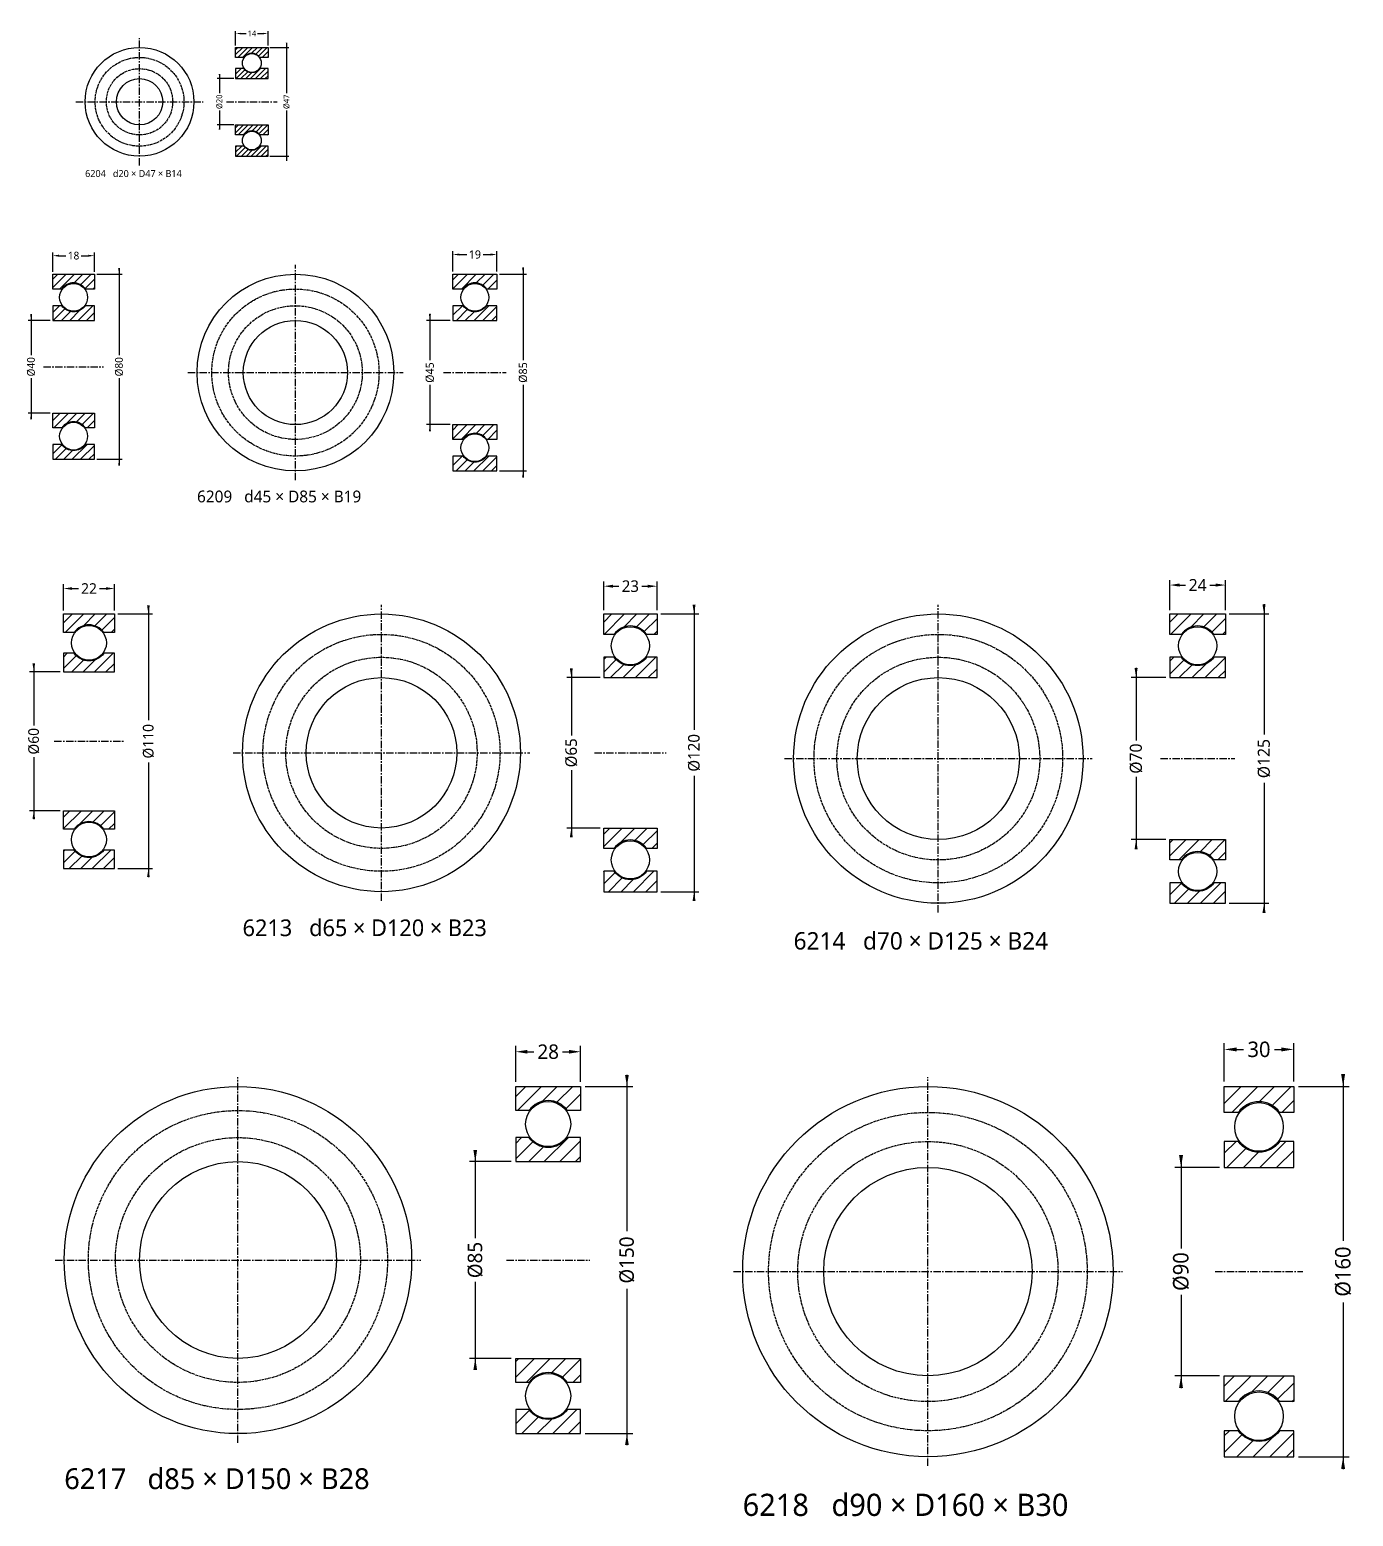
# Model space of a CAD drawing. Header units: millimetres. Extents: x -4 to 1088, y -943 to 2.
# Drawn here: x 516 to 1088, y -641 to 2 of the extents above; entities that cross this region are included whole.
import ezdxf

# ---------------------------------------------------------------- set-up
doc = ezdxf.new("R2010")
doc.units = ezdxf.units.MM
doc.linetypes.add('CENTER', pattern=[5.08, 3.175, -0.635, 0.635, -0.635])
doc.linetypes.add('DASHED', pattern=[1.524, 1.27, -0.254])
for name, color, linetype in [('문자', 7, 'CONTINUOUS'), ('숨은선', 3, 'DASHED'), ('외형선', 7, 'CONTINUOUS'), ('중심선', 1, 'CENTER'), ('치수', 4, 'CONTINUOUS'), ('해칭', 8, 'CONTINUOUS')]:
    doc.layers.add(name, color=color, linetype=linetype)
doc.styles.add('CH_KOR', font='malgun.ttf')
doc.dimstyles.new('CH_DIM', dxfattribs={"dimtxt": 2.5, "dimasz": 2, "dimexe": 1, "dimexo": 0.8, "dimgap": 0.8, "dimtad": 1, "dimdec": 0, "dimtxsty": 'CH_KOR', "dimcen": 2.5, "dimclrd": 4, "dimclre": 4, "dimclrt": 4, "dimazin": 3, "dimtfac": 1, "dimtmove": 0, "dimatfit": 3})

# ---------------------------------------------------------------- blocks, each defined once
blk = doc.blocks.new('_CLOSEDFILLED')
at = {"color": 0, "linetype": 'BYBLOCK'}
blk.add_solid([(-1, 0.16), (0, 0), (-1, -0.16)], dxfattribs=at)
blk = doc.blocks.new('*D13')
at = {"color": 4}
for p, q in [((56.3, 23.5), (64.5, 23.5)), ((63.5, 25.5), (63.5, 3.75)), ((63.5, -3.75), (63.5, -25.5)), ((56.3, -23.5), (64.5, -23.5))]:
    blk.add_line(p, q, dxfattribs=at)
at = {"layer": 'Defpoints'}
for p in [(55.5, 23.5), (63.5, 23.5), (55.5, -23.5)]:
    blk.add_point(p, dxfattribs=at)
at = {"layer": '치수', "color": 4, "xscale": 2, "yscale": 2}
for p, rotation in [((63.5, 23.5), 270), ((63.5, -23.5), 90)]:
    blk.add_blockref('_CLOSEDFILLED', p, dxfattribs=dict(at, rotation=rotation))
at = {"layer": '치수', "color": 4, "insert": (63.5, 0), "char_height": 2.5, "attachment_point": 5, "rotation": 90, "style": 'CH_KOR'}
blk.add_mtext('Ø47', dxfattribs=at)
blk = doc.blocks.new('*D14')
at = {"color": 4}
for p, q in [((40.7, 10), (33.5, 10)), ((34.5, 12), (34.5, 3.75)), ((34.5, -3.75), (34.5, -12)), ((40.7, -10), (33.5, -10))]:
    blk.add_line(p, q, dxfattribs=at)
at = {"layer": 'Defpoints'}
for p in [(34.5, 10), (41.5, 10), (41.5, -10)]:
    blk.add_point(p, dxfattribs=at)
at = {"layer": '치수', "color": 4, "xscale": 2, "yscale": 2}
for p, rotation in [((34.5, 10), 270), ((34.5, -10), 90)]:
    blk.add_blockref('_CLOSEDFILLED', p, dxfattribs=dict(at, rotation=rotation))
at = {"layer": '치수', "color": 4, "insert": (34.5, 0), "char_height": 2.5, "attachment_point": 5, "rotation": 90, "style": 'CH_KOR'}
blk.add_mtext('Ø20', dxfattribs=at)
blk = doc.blocks.new('*D15')
at = {"color": 4}
for p, q in [((41.5, 24.3), (41.5, 30.5)), ((43.5, 29.5), (46, 29.5)), ((51, 29.5), (53.5, 29.5)), ((55.5, 24.3), (55.5, 30.5))]:
    blk.add_line(p, q, dxfattribs=at)
at = {"layer": 'Defpoints'}
for p in [(41.5, 29.5), (41.5, 23.5), (55.5, 23.5)]:
    blk.add_point(p, dxfattribs=at)
at = {"layer": '치수', "color": 4, "xscale": 2, "yscale": 2, "rotation": 180}
blk.add_blockref('_CLOSEDFILLED', (41.5, 29.5), dxfattribs=at)
at = {"layer": '치수', "color": 4, "xscale": 2, "yscale": 2}
blk.add_blockref('_CLOSEDFILLED', (55.5, 29.5), dxfattribs=at)
at = {"layer": '치수', "color": 4, "insert": (48.5, 29.5), "char_height": 2.5, "attachment_point": 5, "style": 'CH_KOR'}
blk.add_mtext('14', dxfattribs=at)
blk = doc.blocks.new('*D25')
at = {"color": 4}
for p, q in [((83.07, 40), (94, 40)), ((92.67, 42.67), (92.67, 5)), ((92.67, -5), (92.67, -42.67)), ((83.07, -40), (94, -40))]:
    blk.add_line(p, q, dxfattribs=at)
at = {"layer": 'Defpoints'}
for p in [(82, 40), (92.67, 40), (82, -40)]:
    blk.add_point(p, dxfattribs=at)
at = {"layer": '치수', "color": 4, "xscale": 2.6666666666666665, "yscale": 2.6666666666666665}
for p, rotation in [((92.67, 40), 270), ((92.67, -40), 90)]:
    blk.add_blockref('_CLOSEDFILLED', p, dxfattribs=dict(at, rotation=rotation))
at = {"layer": '치수', "color": 4, "insert": (92.67, 0), "char_height": 3.333, "attachment_point": 5, "rotation": 90, "style": 'CH_KOR'}
blk.add_mtext('Ø80', dxfattribs=at)
blk = doc.blocks.new('*D26')
at = {"color": 4}
for p, q in [((62.93, 20), (53.33, 20)), ((54.67, 22.67), (54.67, 5)), ((54.67, -5), (54.67, -22.67)), ((62.93, -20), (53.33, -20))]:
    blk.add_line(p, q, dxfattribs=at)
at = {"layer": 'Defpoints'}
for p in [(54.67, 20), (64, 20), (64, -20)]:
    blk.add_point(p, dxfattribs=at)
at = {"layer": '치수', "color": 4, "xscale": 2.6666666666666665, "yscale": 2.6666666666666665}
for p, rotation in [((54.67, 20), 270), ((54.67, -20), 90)]:
    blk.add_blockref('_CLOSEDFILLED', p, dxfattribs=dict(at, rotation=rotation))
at = {"layer": '치수', "color": 4, "insert": (54.67, 0), "char_height": 3.333, "attachment_point": 5, "rotation": 90, "style": 'CH_KOR'}
blk.add_mtext('Ø40', dxfattribs=at)
blk = doc.blocks.new('*D27')
at = {"color": 4}
for p, q in [((64, 41.07), (64, 49.33)), ((66.67, 48), (69.67, 48)), ((76.33, 48), (79.33, 48)), ((82, 41.07), (82, 49.33))]:
    blk.add_line(p, q, dxfattribs=at)
at = {"layer": 'Defpoints'}
for p in [(64, 48), (64, 40), (82, 40)]:
    blk.add_point(p, dxfattribs=at)
at = {"layer": '치수', "color": 4, "xscale": 2.6666666666666665, "yscale": 2.6666666666666665, "rotation": 180}
blk.add_blockref('_CLOSEDFILLED', (64, 48), dxfattribs=at)
at = {"layer": '치수', "color": 4, "xscale": 2.6666666666666665, "yscale": 2.6666666666666665}
blk.add_blockref('_CLOSEDFILLED', (82, 48), dxfattribs=at)
at = {"layer": '치수', "color": 4, "insert": (73, 48), "char_height": 3.333, "attachment_point": 5, "style": 'CH_KOR'}
blk.add_mtext('18', dxfattribs=at)
blk = doc.blocks.new('*D28')
at = {"color": 4}
for p, q in [((98.33, 45.33), (98.33, 5.31)), ((88.13, 42.5), (99.75, 42.5)), ((98.33, -5.31), (98.33, -45.33)), ((88.13, -42.5), (99.75, -42.5))]:
    blk.add_line(p, q, dxfattribs=at)
at = {"layer": 'Defpoints'}
for p in [(87, 42.5), (98.33, 42.5), (87, -42.5)]:
    blk.add_point(p, dxfattribs=at)
at = {"layer": '치수', "color": 4, "xscale": 2.8333333333333335, "yscale": 2.8333333333333335}
for p, rotation in [((98.33, 42.5), 270), ((98.33, -42.5), 90)]:
    blk.add_blockref('_CLOSEDFILLED', p, dxfattribs=dict(at, rotation=rotation))
at = {"layer": '치수', "color": 4, "insert": (98.33, 0), "char_height": 3.542, "attachment_point": 5, "rotation": 90, "style": 'CH_KOR'}
blk.add_mtext('Ø85', dxfattribs=at)
blk = doc.blocks.new('*D29')
at = {"color": 4}
for p, q in [((66.87, 22.5), (56.67, 22.5)), ((58.08, 25.33), (58.08, 5.31)), ((58.08, -5.31), (58.08, -25.33)), ((66.87, -22.5), (56.67, -22.5))]:
    blk.add_line(p, q, dxfattribs=at)
at = {"layer": 'Defpoints'}
for p in [(58.08, 22.5), (68, 22.5), (68, -22.5)]:
    blk.add_point(p, dxfattribs=at)
at = {"layer": '치수', "color": 4, "xscale": 2.8333333333333335, "yscale": 2.8333333333333335}
for p, rotation in [((58.08, 22.5), 270), ((58.08, -22.5), 90)]:
    blk.add_blockref('_CLOSEDFILLED', p, dxfattribs=dict(at, rotation=rotation))
at = {"layer": '치수', "color": 4, "insert": (58.08, 0), "char_height": 3.542, "attachment_point": 5, "rotation": 90, "style": 'CH_KOR'}
blk.add_mtext('Ø45', dxfattribs=at)
blk = doc.blocks.new('*D30')
at = {"color": 4}
for p, q in [((68, 43.63), (68, 52.42)), ((87, 43.63), (87, 52.42)), ((70.83, 51), (73.96, 51)), ((81.04, 51), (84.17, 51))]:
    blk.add_line(p, q, dxfattribs=at)
at = {"layer": 'Defpoints'}
for p in [(68, 51), (68, 42.5), (87, 42.5)]:
    blk.add_point(p, dxfattribs=at)
at = {"layer": '치수', "color": 4, "xscale": 2.8333333333333335, "yscale": 2.8333333333333335, "rotation": 180}
blk.add_blockref('_CLOSEDFILLED', (68, 51), dxfattribs=at)
at = {"layer": '치수', "color": 4, "xscale": 2.8333333333333335, "yscale": 2.8333333333333335}
blk.add_blockref('_CLOSEDFILLED', (87, 51), dxfattribs=at)
at = {"layer": '치수', "color": 4, "insert": (77.5, 51), "char_height": 3.542, "attachment_point": 5, "style": 'CH_KOR'}
blk.add_mtext('19', dxfattribs=at)
blk = doc.blocks.new('*D37')
at = {"color": 4}
for p, q in [((124.67, 58.67), (124.67, 9.17)), ((111.47, 55), (126.5, 55)), ((124.67, -9.17), (124.67, -58.67)), ((111.47, -55), (126.5, -55))]:
    blk.add_line(p, q, dxfattribs=at)
at = {"layer": 'Defpoints'}
for p in [(110, 55), (124.67, 55), (110, -55)]:
    blk.add_point(p, dxfattribs=at)
at = {"layer": '치수', "color": 4, "xscale": 3.6666666666666665, "yscale": 3.6666666666666665}
for p, rotation in [((124.67, 55), 270), ((124.67, -55), 90)]:
    blk.add_blockref('_CLOSEDFILLED', p, dxfattribs=dict(at, rotation=rotation))
at = {"layer": '치수', "color": 4, "insert": (124.67, 0), "char_height": 4.583, "attachment_point": 5, "rotation": 90, "style": 'CH_KOR'}
blk.add_mtext('Ø110', dxfattribs=at)
blk = doc.blocks.new('*D38')
at = {"color": 4}
for p, q in [((75.17, 33.67), (75.17, 6.88)), ((86.53, 30), (73.33, 30)), ((75.17, -6.87), (75.17, -33.67)), ((86.53, -30), (73.33, -30))]:
    blk.add_line(p, q, dxfattribs=at)
at = {"layer": 'Defpoints'}
for p in [(75.17, 30), (88, 30), (88, -30)]:
    blk.add_point(p, dxfattribs=at)
at = {"layer": '치수', "color": 4, "xscale": 3.6666666666666665, "yscale": 3.6666666666666665}
for p, rotation in [((75.17, 30), 270), ((75.17, -30), 90)]:
    blk.add_blockref('_CLOSEDFILLED', p, dxfattribs=dict(at, rotation=rotation))
at = {"layer": '치수', "color": 4, "insert": (75.17, 0), "char_height": 4.583, "attachment_point": 5, "rotation": 90, "style": 'CH_KOR'}
blk.add_mtext('Ø60', dxfattribs=at)
blk = doc.blocks.new('*D39')
at = {"color": 4}
for p, q in [((88, 56.47), (88, 67.83)), ((91.67, 66), (94.42, 66)), ((103.58, 66), (106.33, 66)), ((110, 56.47), (110, 67.83))]:
    blk.add_line(p, q, dxfattribs=at)
at = {"layer": 'Defpoints'}
for p in [(88, 66), (88, 55), (110, 55)]:
    blk.add_point(p, dxfattribs=at)
at = {"layer": '치수', "color": 4, "xscale": 3.6666666666666665, "yscale": 3.6666666666666665, "rotation": 180}
blk.add_blockref('_CLOSEDFILLED', (88, 66), dxfattribs=at)
at = {"layer": '치수', "color": 4, "xscale": 3.6666666666666665, "yscale": 3.6666666666666665}
blk.add_blockref('_CLOSEDFILLED', (110, 66), dxfattribs=at)
at = {"layer": '치수', "color": 4, "insert": (99, 66), "char_height": 4.583, "attachment_point": 5, "style": 'CH_KOR'}
blk.add_mtext('22', dxfattribs=at)
blk = doc.blocks.new('*D40')
at = {"color": 4}
for p, q in [((120.6, 60), (137, 60)), ((135, 64), (135, 10)), ((135, -10), (135, -64)), ((120.6, -60), (137, -60))]:
    blk.add_line(p, q, dxfattribs=at)
at = {"layer": 'Defpoints'}
for p in [(119, 60), (135, 60), (119, -60)]:
    blk.add_point(p, dxfattribs=at)
at = {"layer": '치수', "color": 4, "xscale": 4, "yscale": 4}
for p, rotation in [((135, 60), 270), ((135, -60), 90)]:
    blk.add_blockref('_CLOSEDFILLED', p, dxfattribs=dict(at, rotation=rotation))
at = {"layer": '치수', "color": 4, "insert": (135, 0), "char_height": 5, "attachment_point": 5, "rotation": 90, "style": 'CH_KOR'}
blk.add_mtext('Ø120', dxfattribs=at)
blk = doc.blocks.new('*D41')
at = {"color": 4}
for p, q in [((94.4, 32.5), (80, 32.5)), ((82, 36.5), (82, 7.5)), ((82, -7.5), (82, -36.5)), ((94.4, -32.5), (80, -32.5))]:
    blk.add_line(p, q, dxfattribs=at)
at = {"layer": 'Defpoints'}
for p in [(82, 32.5), (96, 32.5), (96, -32.5)]:
    blk.add_point(p, dxfattribs=at)
at = {"layer": '치수', "color": 4, "xscale": 4, "yscale": 4}
for p, rotation in [((82, 32.5), 270), ((82, -32.5), 90)]:
    blk.add_blockref('_CLOSEDFILLED', p, dxfattribs=dict(at, rotation=rotation))
at = {"layer": '치수', "color": 4, "insert": (82, 0), "char_height": 5, "attachment_point": 5, "rotation": 90, "style": 'CH_KOR'}
blk.add_mtext('Ø65', dxfattribs=at)
blk = doc.blocks.new('*D42')
at = {"color": 4}
for p, q in [((96, 61.6), (96, 74)), ((100, 72), (102.5, 72)), ((112.5, 72), (115, 72)), ((119, 61.6), (119, 74))]:
    blk.add_line(p, q, dxfattribs=at)
at = {"layer": 'Defpoints'}
for p in [(96, 72), (96, 60), (119, 60)]:
    blk.add_point(p, dxfattribs=at)
at = {"layer": '치수', "color": 4, "xscale": 4, "yscale": 4, "rotation": 180}
blk.add_blockref('_CLOSEDFILLED', (96, 72), dxfattribs=at)
at = {"layer": '치수', "color": 4, "xscale": 4, "yscale": 4}
blk.add_blockref('_CLOSEDFILLED', (119, 72), dxfattribs=at)
at = {"layer": '치수', "color": 4, "insert": (107.5, 72), "char_height": 5, "attachment_point": 5, "style": 'CH_KOR'}
blk.add_mtext('23', dxfattribs=at)
blk = doc.blocks.new('*D43')
at = {"color": 4}
for p, q in [((140.67, 66.67), (140.67, 10.42)), ((125.67, 62.5), (142.75, 62.5)), ((140.67, -10.42), (140.67, -66.67)), ((125.67, -62.5), (142.75, -62.5))]:
    blk.add_line(p, q, dxfattribs=at)
at = {"layer": 'Defpoints'}
for p in [(124, 62.5), (140.67, 62.5), (124, -62.5)]:
    blk.add_point(p, dxfattribs=at)
at = {"layer": '치수', "color": 4, "xscale": 4.166666666666667, "yscale": 4.166666666666667}
for p, rotation in [((140.67, 62.5), 270), ((140.67, -62.5), 90)]:
    blk.add_blockref('_CLOSEDFILLED', p, dxfattribs=dict(at, rotation=rotation))
at = {"layer": '치수', "color": 4, "insert": (140.67, 0), "char_height": 5.208, "attachment_point": 5, "rotation": 90, "style": 'CH_KOR'}
blk.add_mtext('Ø125', dxfattribs=at)
blk = doc.blocks.new('*D44')
at = {"color": 4}
for p, q in [((85.42, 39.17), (85.42, 7.81)), ((98.33, 35), (83.33, 35)), ((85.42, -7.81), (85.42, -39.17)), ((98.33, -35), (83.33, -35))]:
    blk.add_line(p, q, dxfattribs=at)
at = {"layer": 'Defpoints'}
for p in [(85.42, 35), (100, 35), (100, -35)]:
    blk.add_point(p, dxfattribs=at)
at = {"layer": '치수', "color": 4, "xscale": 4.166666666666667, "yscale": 4.166666666666667}
for p, rotation in [((85.42, 35), 270), ((85.42, -35), 90)]:
    blk.add_blockref('_CLOSEDFILLED', p, dxfattribs=dict(at, rotation=rotation))
at = {"layer": '치수', "color": 4, "insert": (85.42, 0), "char_height": 5.208, "attachment_point": 5, "rotation": 90, "style": 'CH_KOR'}
blk.add_mtext('Ø70', dxfattribs=at)
blk = doc.blocks.new('*D45')
at = {"color": 4}
for p, q in [((100, 64.17), (100, 77.08)), ((104.17, 75), (106.79, 75)), ((117.21, 75), (119.83, 75)), ((124, 64.17), (124, 77.08))]:
    blk.add_line(p, q, dxfattribs=at)
at = {"layer": 'Defpoints'}
for p in [(100, 75), (100, 62.5), (124, 62.5)]:
    blk.add_point(p, dxfattribs=at)
at = {"layer": '치수', "color": 4, "xscale": 4.166666666666667, "yscale": 4.166666666666667, "rotation": 180}
blk.add_blockref('_CLOSEDFILLED', (100, 75), dxfattribs=at)
at = {"layer": '치수', "color": 4, "xscale": 4.166666666666667, "yscale": 4.166666666666667}
blk.add_blockref('_CLOSEDFILLED', (124, 75), dxfattribs=at)
at = {"layer": '치수', "color": 4, "insert": (112, 75), "char_height": 5.208, "attachment_point": 5, "style": 'CH_KOR'}
blk.add_mtext('24', dxfattribs=at)
blk = doc.blocks.new('*D52')
at = {"color": 4}
for p, q in [((168, 80), (168, 12.5)), ((150, 75), (170.5, 75)), ((168, -12.5), (168, -80)), ((150, -75), (170.5, -75))]:
    blk.add_line(p, q, dxfattribs=at)
at = {"layer": 'Defpoints'}
for p in [(148, 75), (168, 75), (148, -75)]:
    blk.add_point(p, dxfattribs=at)
at = {"layer": '치수', "color": 4, "xscale": 5, "yscale": 5}
for p, rotation in [((168, 75), 270), ((168, -75), 90)]:
    blk.add_blockref('_CLOSEDFILLED', p, dxfattribs=dict(at, rotation=rotation))
at = {"layer": '치수', "color": 4, "insert": (168, 0), "char_height": 6.25, "attachment_point": 5, "rotation": 90, "style": 'CH_KOR'}
blk.add_mtext('Ø150', dxfattribs=at)
blk = doc.blocks.new('*D53')
at = {"color": 4}
for p, q in [((102.5, 47.5), (102.5, 9.375)), ((118, 42.5), (100, 42.5)), ((102.5, -9.375), (102.5, -47.5)), ((118, -42.5), (100, -42.5))]:
    blk.add_line(p, q, dxfattribs=at)
at = {"layer": 'Defpoints'}
for p in [(102.5, 42.5), (120, 42.5), (120, -42.5)]:
    blk.add_point(p, dxfattribs=at)
at = {"layer": '치수', "color": 4, "xscale": 5, "yscale": 5}
for p, rotation in [((102.5, 42.5), 270), ((102.5, -42.5), 90)]:
    blk.add_blockref('_CLOSEDFILLED', p, dxfattribs=dict(at, rotation=rotation))
at = {"layer": '치수', "color": 4, "insert": (102.5, 0), "char_height": 6.25, "attachment_point": 5, "rotation": 90, "style": 'CH_KOR'}
blk.add_mtext('Ø85', dxfattribs=at)
blk = doc.blocks.new('*D54')
at = {"color": 4}
for p, q in [((120, 77), (120, 92.5)), ((125, 90), (127.75, 90)), ((140.25, 90), (143, 90)), ((148, 77), (148, 92.5))]:
    blk.add_line(p, q, dxfattribs=at)
at = {"layer": 'Defpoints'}
for p in [(120, 90), (120, 75), (148, 75)]:
    blk.add_point(p, dxfattribs=at)
at = {"layer": '치수', "color": 4, "xscale": 5, "yscale": 5, "rotation": 180}
blk.add_blockref('_CLOSEDFILLED', (120, 90), dxfattribs=at)
at = {"layer": '치수', "color": 4, "xscale": 5, "yscale": 5}
blk.add_blockref('_CLOSEDFILLED', (148, 90), dxfattribs=at)
at = {"layer": '치수', "color": 4, "insert": (134, 90), "char_height": 6.25, "attachment_point": 5, "style": 'CH_KOR'}
blk.add_mtext('28', dxfattribs=at)
blk = doc.blocks.new('*D55')
at = {"color": 4}
for p, q in [((179.33, 85.33), (179.33, 13.33)), ((160.13, 80), (182, 80)), ((179.33, -13.33), (179.33, -85.33)), ((160.13, -80), (182, -80))]:
    blk.add_line(p, q, dxfattribs=at)
at = {"layer": 'Defpoints'}
for p in [(158, 80), (179.33, 80), (158, -80)]:
    blk.add_point(p, dxfattribs=at)
at = {"layer": '치수', "color": 4, "xscale": 5.333333333333333, "yscale": 5.333333333333333}
for p, rotation in [((179.33, 80), 270), ((179.33, -80), 90)]:
    blk.add_blockref('_CLOSEDFILLED', p, dxfattribs=dict(at, rotation=rotation))
at = {"layer": '치수', "color": 4, "insert": (179.33, 0), "char_height": 6.667, "attachment_point": 5, "rotation": 90, "style": 'CH_KOR'}
blk.add_mtext('Ø160', dxfattribs=at)
blk = doc.blocks.new('*D56')
at = {"color": 4}
for p, q in [((125.87, 45), (106.67, 45)), ((109.33, 50.33), (109.33, 10)), ((109.33, -10), (109.33, -50.33)), ((125.87, -45), (106.67, -45))]:
    blk.add_line(p, q, dxfattribs=at)
at = {"layer": 'Defpoints'}
for p in [(109.33, 45), (128, 45), (128, -45)]:
    blk.add_point(p, dxfattribs=at)
at = {"layer": '치수', "color": 4, "xscale": 5.333333333333333, "yscale": 5.333333333333333}
for p, rotation in [((109.33, 45), 270), ((109.33, -45), 90)]:
    blk.add_blockref('_CLOSEDFILLED', p, dxfattribs=dict(at, rotation=rotation))
at = {"layer": '치수', "color": 4, "insert": (109.33, 0), "char_height": 6.667, "attachment_point": 5, "rotation": 90, "style": 'CH_KOR'}
blk.add_mtext('Ø90', dxfattribs=at)
blk = doc.blocks.new('*D57')
at = {"color": 4}
for p, q in [((128, 82.13), (128, 98.67)), ((158, 82.13), (158, 98.67)), ((133.33, 96), (136.33, 96)), ((149.67, 96), (152.67, 96))]:
    blk.add_line(p, q, dxfattribs=at)
at = {"layer": 'Defpoints'}
for p in [(128, 96), (128, 80), (158, 80)]:
    blk.add_point(p, dxfattribs=at)
at = {"layer": '치수', "color": 4, "xscale": 5.333333333333333, "yscale": 5.333333333333333, "rotation": 180}
blk.add_blockref('_CLOSEDFILLED', (128, 96), dxfattribs=at)
at = {"layer": '치수', "color": 4, "xscale": 5.333333333333333, "yscale": 5.333333333333333}
blk.add_blockref('_CLOSEDFILLED', (158, 96), dxfattribs=at)
at = {"layer": '치수', "color": 4, "insert": (143, 96), "char_height": 6.667, "attachment_point": 5, "style": 'CH_KOR'}
blk.add_mtext('30', dxfattribs=at)
blk = doc.blocks.new('BRG_6204')
at = {"layer": '해칭'}
h = blk.add_hatch(dxfattribs=at)
h.set_pattern_fill('ANSI31', scale=0.47)
h.paths.add_polyline_path([(41.5, 23.5), (55.5, 23.5), (55.5, 19.18), (51.94, 19.18, 0.51797), (45.06, 19.18), (41.5, 19.18)])
h = blk.add_hatch(dxfattribs=at)
h.set_pattern_fill('ANSI31', scale=0.47)
h.paths.add_polyline_path([(41.5, 10), (55.5, 10), (55.5, 14.32), (51.94, 14.32, -0.51797), (45.06, 14.32), (41.5, 14.32)])
h = blk.add_hatch(dxfattribs=at)
h.set_pattern_fill('ANSI31', scale=0.47)
h.paths.add_polyline_path([(41.5, -10), (55.5, -10), (55.5, -14.32), (51.94, -14.32, 0.51797), (45.06, -14.32), (41.5, -14.32)])
h = blk.add_hatch(dxfattribs=at)
h.set_pattern_fill('ANSI31', scale=0.47)
h.paths.add_polyline_path([(41.5, -23.5), (55.5, -23.5), (55.5, -19.18), (51.94, -19.18, -0.51797), (45.06, -19.18), (41.5, -19.18)])
at = {"layer": '숨은선'}
for radius in [19.18, 14.32]:
    blk.add_circle((0, 0), radius, dxfattribs=at)
at = {"layer": '외형선'}
for points in [[(41.5, 23.5), (55.5, 23.5), (55.5, 19.18), (51.94, 19.18, 0.51797), (45.06, 19.18), (41.5, 19.18)], [(41.5, 10), (55.5, 10), (55.5, 14.32), (51.94, 14.32, -0.51797), (45.06, 14.32), (41.5, 14.32)], [(41.5, -10), (55.5, -10), (55.5, -14.32), (51.94, -14.32, 0.51797), (45.06, -14.32), (41.5, -14.32)], [(41.5, -23.5), (55.5, -23.5), (55.5, -19.18), (51.94, -19.18, -0.51797), (45.06, -19.18), (41.5, -19.18)]]:
    blk.add_lwpolyline(points, format="xyb", close=True, dxfattribs=at)
for centre, radius in [((0, 0), 23.5), ((48.5, 16.75), 4.05), ((0, 0), 10), ((48.5, -16.75), 4.05)]:
    blk.add_circle(centre, radius, dxfattribs=at)
at = {"layer": '중심선'}
for p, q in [((0, -27.5), (0, 27.5)), ((-27.5, 0), (27.5, 0)), ((37.5, 0), (59.5, 0))]:
    blk.add_line(p, q, dxfattribs=at)
at = {"layer": '문자', "style": 'CH_KOR'}
blk.add_text('6204   d20 × D47 × B14', height=3, dxfattribs=at).set_placement((-23.5, -32.5))
at = {"layer": '치수'}
dim = blk.add_linear_dim(base=(41.5, 29.5), p1=(41.5, 23.5), p2=(55.5, 23.5), dimstyle='CH_DIM', override={"dimscale": 1}, dxfattribs=at)
dim.commit()
dim.dimension.update_dxf_attribs({"geometry": '*D15', "text_midpoint": (48.5, 29.5)})
for base, p1, p2, text, picture, middle in [((63.5, 23.5), (55.5, 23.5), (55.5, -23.5), 'Ø47', '*D13', (63.5, 0)), ((34.5, 10), (41.5, 10), (41.5, -10), 'Ø20', '*D14', (34.5, 0))]:
    dim = blk.add_linear_dim(base=base, p1=p1, p2=p2, angle=90, text=text, dimstyle='CH_DIM', override={"dimscale": 1}, dxfattribs=at)
    dim.commit()
    dim.dimension.update_dxf_attribs({"geometry": picture, "text_midpoint": middle})
blk = doc.blocks.new('BRG_6208')
at = {"layer": '해칭'}
h = blk.add_hatch(dxfattribs=at)
h.set_pattern_fill('ANSI31', scale=0.8)
h.paths.add_polyline_path([(64, 40), (82, 40), (82, 33.6), (78.1, 33.6, 0.51797), (67.9, 33.6), (64, 33.6)])
h = blk.add_hatch(dxfattribs=at)
h.set_pattern_fill('ANSI31', scale=0.8)
h.paths.add_polyline_path([(64, 20), (82, 20), (82, 26.4), (78.1, 26.4, -0.51797), (67.9, 26.4), (64, 26.4)])
h = blk.add_hatch(dxfattribs=at)
h.set_pattern_fill('ANSI31', scale=0.8)
h.paths.add_polyline_path([(64, -20), (82, -20), (82, -26.4), (78.1, -26.4, 0.51797), (67.9, -26.4), (64, -26.4)])
h = blk.add_hatch(dxfattribs=at)
h.set_pattern_fill('ANSI31', scale=0.8)
h.paths.add_polyline_path([(64, -40), (82, -40), (82, -33.6), (78.1, -33.6, -0.51797), (67.9, -33.6), (64, -33.6)])
at = {"layer": '숨은선'}
for radius in [33.6, 26.4]:
    blk.add_circle((0, 0), radius, dxfattribs=at)
at = {"layer": '외형선'}
for points in [[(64, 40), (82, 40), (82, 33.6), (78.1, 33.6, 0.51797), (67.9, 33.6), (64, 33.6)], [(64, 20), (82, 20), (82, 26.4), (78.1, 26.4, -0.51797), (67.9, 26.4), (64, 26.4)], [(64, -20), (82, -20), (82, -26.4), (78.1, -26.4, 0.51797), (67.9, -26.4), (64, -26.4)], [(64, -40), (82, -40), (82, -33.6), (78.1, -33.6, -0.51797), (67.9, -33.6), (64, -33.6)]]:
    blk.add_lwpolyline(points, format="xyb", close=True, dxfattribs=at)
for centre, radius in [((0, 0), 40), ((73, 30), 6), ((0, 0), 20), ((73, -30), 6)]:
    blk.add_circle(centre, radius, dxfattribs=at)
at = {"layer": '중심선'}
for p, q in [((0, -44), (0, 44)), ((-44, 0), (44, 0)), ((60, 0), (86, 0))]:
    blk.add_line(p, q, dxfattribs=at)
at = {"layer": '문자', "style": 'CH_KOR'}
blk.add_text('6208   d40 × D80 × B18', height=4.8, dxfattribs=at).set_placement((-40, -52.8))
at = {"layer": '치수'}
dim = blk.add_linear_dim(base=(64, 48), p1=(64, 40), p2=(82, 40), dimstyle='CH_DIM', override={"dimscale": 1.333333}, dxfattribs=at)
dim.commit()
dim.dimension.update_dxf_attribs({"geometry": '*D27', "text_midpoint": (73, 48)})
for base, p1, p2, text, picture, middle in [((92.67, 40), (82, 40), (82, -40), 'Ø80', '*D25', (92.67, 0)), ((54.67, 20), (64, 20), (64, -20), 'Ø40', '*D26', (54.67, 0))]:
    dim = blk.add_linear_dim(base=base, p1=p1, p2=p2, angle=90, text=text, dimstyle='CH_DIM', override={"dimscale": 1.333333}, dxfattribs=at)
    dim.commit()
    dim.dimension.update_dxf_attribs({"geometry": picture, "text_midpoint": middle})
blk = doc.blocks.new('BRG_6209')
at = {"layer": '해칭'}
h = blk.add_hatch(dxfattribs=at)
h.set_pattern_fill('ANSI31', scale=0.85)
h.paths.add_polyline_path([(68, 42.5), (87, 42.5), (87, 36.1), (82.6, 36.1, 0.51797), (72.4, 36.1), (68, 36.1)])
h = blk.add_hatch(dxfattribs=at)
h.set_pattern_fill('ANSI31', scale=0.85)
h.paths.add_polyline_path([(68, 22.5), (87, 22.5), (87, 28.9), (82.6, 28.9, -0.51797), (72.4, 28.9), (68, 28.9)])
h = blk.add_hatch(dxfattribs=at)
h.set_pattern_fill('ANSI31', scale=0.85)
h.paths.add_polyline_path([(68, -22.5), (87, -22.5), (87, -28.9), (82.6, -28.9, 0.51797), (72.4, -28.9), (68, -28.9)])
h = blk.add_hatch(dxfattribs=at)
h.set_pattern_fill('ANSI31', scale=0.85)
h.paths.add_polyline_path([(68, -42.5), (87, -42.5), (87, -36.1), (82.6, -36.1, -0.51797), (72.4, -36.1), (68, -36.1)])
at = {"layer": '숨은선'}
for radius in [36.1, 28.9]:
    blk.add_circle((0, 0), radius, dxfattribs=at)
at = {"layer": '외형선'}
for points in [[(68, 42.5), (87, 42.5), (87, 36.1), (82.6, 36.1, 0.51797), (72.4, 36.1), (68, 36.1)], [(68, 22.5), (87, 22.5), (87, 28.9), (82.6, 28.9, -0.51797), (72.4, 28.9), (68, 28.9)], [(68, -22.5), (87, -22.5), (87, -28.9), (82.6, -28.9, 0.51797), (72.4, -28.9), (68, -28.9)], [(68, -42.5), (87, -42.5), (87, -36.1), (82.6, -36.1, -0.51797), (72.4, -36.1), (68, -36.1)]]:
    blk.add_lwpolyline(points, format="xyb", close=True, dxfattribs=at)
for centre, radius in [((0, 0), 42.5), ((77.5, 32.5), 6), ((0, 0), 22.5), ((77.5, -32.5), 6)]:
    blk.add_circle(centre, radius, dxfattribs=at)
at = {"layer": '중심선'}
for p, q in [((0, -46.5), (0, 46.5)), ((-46.5, 0), (46.5, 0)), ((64, 0), (91, 0))]:
    blk.add_line(p, q, dxfattribs=at)
at = {"layer": '문자', "style": 'CH_KOR'}
blk.add_text('6209   d45 × D85 × B19', height=5.1, dxfattribs=at).set_placement((-42.5, -56.1))
at = {"layer": '치수'}
dim = blk.add_linear_dim(base=(68, 51), p1=(68, 42.5), p2=(87, 42.5), dimstyle='CH_DIM', override={"dimscale": 1.416667}, dxfattribs=at)
dim.commit()
dim.dimension.update_dxf_attribs({"geometry": '*D30', "text_midpoint": (77.5, 51)})
for base, p1, p2, text, picture, middle in [((98.33, 42.5), (87, 42.5), (87, -42.5), 'Ø85', '*D28', (98.33, 0)), ((58.08, 22.5), (68, 22.5), (68, -22.5), 'Ø45', '*D29', (58.08, 0))]:
    dim = blk.add_linear_dim(base=base, p1=p1, p2=p2, angle=90, text=text, dimstyle='CH_DIM', override={"dimscale": 1.416667}, dxfattribs=at)
    dim.commit()
    dim.dimension.update_dxf_attribs({"geometry": picture, "text_midpoint": middle})
blk = doc.blocks.new('BRG_6212')
at = {"layer": '해칭'}
h = blk.add_hatch(dxfattribs=at)
h.set_pattern_fill('ANSI31', scale=1.1)
h.paths.add_polyline_path([(88, 55), (110, 55), (110, 47), (105.37, 47, 0.51797), (92.63, 47), (88, 47)])
h = blk.add_hatch(dxfattribs=at)
h.set_pattern_fill('ANSI31', scale=1.1)
h.paths.add_polyline_path([(88, 30), (110, 30), (110, 38), (105.37, 38, -0.51797), (92.63, 38), (88, 38)])
h = blk.add_hatch(dxfattribs=at)
h.set_pattern_fill('ANSI31', scale=1.1)
h.paths.add_polyline_path([(88, -30), (110, -30), (110, -38), (105.37, -38, 0.51797), (92.63, -38), (88, -38)])
h = blk.add_hatch(dxfattribs=at)
h.set_pattern_fill('ANSI31', scale=1.1)
h.paths.add_polyline_path([(88, -55), (110, -55), (110, -47), (105.37, -47, -0.51797), (92.63, -47), (88, -47)])
at = {"layer": '숨은선'}
for radius in [47, 38]:
    blk.add_circle((0, 0), radius, dxfattribs=at)
at = {"layer": '외형선'}
for points in [[(88, 55), (110, 55), (110, 47), (105.37, 47, 0.51797), (92.63, 47), (88, 47)], [(88, 30), (110, 30), (110, 38), (105.37, 38, -0.51797), (92.63, 38), (88, 38)], [(88, -30), (110, -30), (110, -38), (105.37, -38, 0.51797), (92.63, -38), (88, -38)], [(88, -55), (110, -55), (110, -47), (105.37, -47, -0.51797), (92.63, -47), (88, -47)]]:
    blk.add_lwpolyline(points, format="xyb", close=True, dxfattribs=at)
for centre, radius in [((0, 0), 55), ((99, 42.5), 7.5), ((0, 0), 30), ((99, -42.5), 7.5)]:
    blk.add_circle(centre, radius, dxfattribs=at)
at = {"layer": '중심선'}
for p, q in [((0, -59), (0, 59)), ((-59, 0), (59, 0)), ((84, 0), (114, 0))]:
    blk.add_line(p, q, dxfattribs=at)
at = {"layer": '문자', "style": 'CH_KOR'}
blk.add_text('6212   d60 × D110 × B22', height=6.6, dxfattribs=at).set_placement((-55, -72.6))
at = {"layer": '치수'}
dim = blk.add_linear_dim(base=(88, 66), p1=(88, 55), p2=(110, 55), dimstyle='CH_DIM', override={"dimscale": 1.833333}, dxfattribs=at)
dim.commit()
dim.dimension.update_dxf_attribs({"geometry": '*D39', "text_midpoint": (99, 66)})
for base, p1, p2, text, picture, middle in [((124.67, 55), (110, 55), (110, -55), 'Ø110', '*D37', (124.67, 0)), ((75.17, 30), (88, 30), (88, -30), 'Ø60', '*D38', (75.17, 0))]:
    dim = blk.add_linear_dim(base=base, p1=p1, p2=p2, angle=90, text=text, dimstyle='CH_DIM', override={"dimscale": 1.833333}, dxfattribs=at)
    dim.commit()
    dim.dimension.update_dxf_attribs({"geometry": picture, "text_midpoint": middle})
blk = doc.blocks.new('BRG_6213')
at = {"layer": '해칭'}
h = blk.add_hatch(dxfattribs=at)
h.set_pattern_fill('ANSI31', scale=1.2)
h.paths.add_polyline_path([(96, 60), (119, 60), (119, 51.2), (114.51, 51.2, 0.51797), (100.49, 51.2), (96, 51.2)])
h = blk.add_hatch(dxfattribs=at)
h.set_pattern_fill('ANSI31', scale=1.2)
h.paths.add_polyline_path([(96, 32.5), (119, 32.5), (119, 41.3), (114.51, 41.3, -0.51797), (100.49, 41.3), (96, 41.3)])
h = blk.add_hatch(dxfattribs=at)
h.set_pattern_fill('ANSI31', scale=1.2)
h.paths.add_polyline_path([(96, -32.5), (119, -32.5), (119, -41.3), (114.51, -41.3, 0.51797), (100.49, -41.3), (96, -41.3)])
h = blk.add_hatch(dxfattribs=at)
h.set_pattern_fill('ANSI31', scale=1.2)
h.paths.add_polyline_path([(96, -60), (119, -60), (119, -51.2), (114.51, -51.2, -0.51797), (100.49, -51.2), (96, -51.2)])
at = {"layer": '숨은선'}
for radius in [51.2, 41.3]:
    blk.add_circle((0, 0), radius, dxfattribs=at)
at = {"layer": '외형선'}
for points in [[(96, 60), (119, 60), (119, 51.2), (114.51, 51.2, 0.51797), (100.49, 51.2), (96, 51.2)], [(96, 32.5), (119, 32.5), (119, 41.3), (114.51, 41.3, -0.51797), (100.49, 41.3), (96, 41.3)], [(96, -32.5), (119, -32.5), (119, -41.3), (114.51, -41.3, 0.51797), (100.49, -41.3), (96, -41.3)], [(96, -60), (119, -60), (119, -51.2), (114.51, -51.2, -0.51797), (100.49, -51.2), (96, -51.2)]]:
    blk.add_lwpolyline(points, format="xyb", close=True, dxfattribs=at)
for centre, radius in [((0, 0), 60), ((107.5, 46.25), 8.25), ((0, 0), 32.5), ((107.5, -46.25), 8.25)]:
    blk.add_circle(centre, radius, dxfattribs=at)
at = {"layer": '중심선'}
for p, q in [((0, -64), (0, 64)), ((-64, 0), (64, 0)), ((92, 0), (123, 0))]:
    blk.add_line(p, q, dxfattribs=at)
at = {"layer": '문자', "style": 'CH_KOR'}
blk.add_text('6213   d65 × D120 × B23', height=7.2, dxfattribs=at).set_placement((-60, -79.2))
at = {"layer": '치수'}
dim = blk.add_linear_dim(base=(96, 72), p1=(96, 60), p2=(119, 60), dimstyle='CH_DIM', override={"dimscale": 2}, dxfattribs=at)
dim.commit()
dim.dimension.update_dxf_attribs({"geometry": '*D42', "text_midpoint": (107.5, 72)})
for base, p1, p2, text, picture, middle in [((135, 60), (119, 60), (119, -60), 'Ø120', '*D40', (135, 0)), ((82, 32.5), (96, 32.5), (96, -32.5), 'Ø65', '*D41', (82, 0))]:
    dim = blk.add_linear_dim(base=base, p1=p1, p2=p2, angle=90, text=text, dimstyle='CH_DIM', override={"dimscale": 2}, dxfattribs=at)
    dim.commit()
    dim.dimension.update_dxf_attribs({"geometry": picture, "text_midpoint": middle})
blk = doc.blocks.new('BRG_6214')
at = {"layer": '해칭'}
h = blk.add_hatch(dxfattribs=at)
h.set_pattern_fill('ANSI31', scale=1.25)
h.paths.add_polyline_path([(100, 62.5), (124, 62.5), (124, 53.7), (119.01, 53.7, 0.51797), (104.99, 53.7), (100, 53.7)])
h = blk.add_hatch(dxfattribs=at)
h.set_pattern_fill('ANSI31', scale=1.25)
h.paths.add_polyline_path([(100, 35), (124, 35), (124, 43.8), (119.01, 43.8, -0.51797), (104.99, 43.8), (100, 43.8)])
h = blk.add_hatch(dxfattribs=at)
h.set_pattern_fill('ANSI31', scale=1.25)
h.paths.add_polyline_path([(100, -35), (124, -35), (124, -43.8), (119.01, -43.8, 0.51797), (104.99, -43.8), (100, -43.8)])
h = blk.add_hatch(dxfattribs=at)
h.set_pattern_fill('ANSI31', scale=1.25)
h.paths.add_polyline_path([(100, -62.5), (124, -62.5), (124, -53.7), (119.01, -53.7, -0.51797), (104.99, -53.7), (100, -53.7)])
at = {"layer": '숨은선'}
for radius in [53.7, 43.8]:
    blk.add_circle((0, 0), radius, dxfattribs=at)
at = {"layer": '외형선'}
for points in [[(100, 62.5), (124, 62.5), (124, 53.7), (119.01, 53.7, 0.51797), (104.99, 53.7), (100, 53.7)], [(100, 35), (124, 35), (124, 43.8), (119.01, 43.8, -0.51797), (104.99, 43.8), (100, 43.8)], [(100, -35), (124, -35), (124, -43.8), (119.01, -43.8, 0.51797), (104.99, -43.8), (100, -43.8)], [(100, -62.5), (124, -62.5), (124, -53.7), (119.01, -53.7, -0.51797), (104.99, -53.7), (100, -53.7)]]:
    blk.add_lwpolyline(points, format="xyb", close=True, dxfattribs=at)
for centre, radius in [((0, 0), 62.5), ((112, 48.75), 8.25), ((0, 0), 35), ((112, -48.75), 8.25)]:
    blk.add_circle(centre, radius, dxfattribs=at)
at = {"layer": '중심선'}
for p, q in [((0, -66.5), (0, 66.5)), ((-66.5, 0), (66.5, 0)), ((96, 0), (128, 0))]:
    blk.add_line(p, q, dxfattribs=at)
at = {"layer": '문자', "style": 'CH_KOR'}
blk.add_text('6214   d70 × D125 × B24', height=7.5, dxfattribs=at).set_placement((-62.5, -82.5))
at = {"layer": '치수'}
dim = blk.add_linear_dim(base=(100, 75), p1=(100, 62.5), p2=(124, 62.5), dimstyle='CH_DIM', override={"dimscale": 2.083333}, dxfattribs=at)
dim.commit()
dim.dimension.update_dxf_attribs({"geometry": '*D45', "text_midpoint": (112, 75)})
for base, p1, p2, text, picture, middle in [((140.67, 62.5), (124, 62.5), (124, -62.5), 'Ø125', '*D43', (140.67, 0)), ((85.42, 35), (100, 35), (100, -35), 'Ø70', '*D44', (85.42, 0))]:
    dim = blk.add_linear_dim(base=base, p1=p1, p2=p2, angle=90, text=text, dimstyle='CH_DIM', override={"dimscale": 2.083333}, dxfattribs=at)
    dim.commit()
    dim.dimension.update_dxf_attribs({"geometry": picture, "text_midpoint": middle})
blk = doc.blocks.new('BRG_6217')
at = {"layer": '해칭'}
h = blk.add_hatch(dxfattribs=at)
h.set_pattern_fill('ANSI31', scale=1.5)
h.paths.add_polyline_path([(120, 75), (148, 75), (148, 64.6), (142.28, 64.6, 0.51797), (125.72, 64.6), (120, 64.6)])
h = blk.add_hatch(dxfattribs=at)
h.set_pattern_fill('ANSI31', scale=1.5)
h.paths.add_polyline_path([(120, 42.5), (148, 42.5), (148, 52.9), (142.28, 52.9, -0.51797), (125.72, 52.9), (120, 52.9)])
h = blk.add_hatch(dxfattribs=at)
h.set_pattern_fill('ANSI31', scale=1.5)
h.paths.add_polyline_path([(120, -42.5), (148, -42.5), (148, -52.9), (142.28, -52.9, 0.51797), (125.72, -52.9), (120, -52.9)])
h = blk.add_hatch(dxfattribs=at)
h.set_pattern_fill('ANSI31', scale=1.5)
h.paths.add_polyline_path([(120, -75), (148, -75), (148, -64.6), (142.28, -64.6, -0.51797), (125.72, -64.6), (120, -64.6)])
at = {"layer": '숨은선'}
for radius in [64.6, 52.9]:
    blk.add_circle((0, 0), radius, dxfattribs=at)
at = {"layer": '외형선'}
for points in [[(120, 75), (148, 75), (148, 64.6), (142.28, 64.6, 0.51797), (125.72, 64.6), (120, 64.6)], [(120, 42.5), (148, 42.5), (148, 52.9), (142.28, 52.9, -0.51797), (125.72, 52.9), (120, 52.9)], [(120, -42.5), (148, -42.5), (148, -52.9), (142.28, -52.9, 0.51797), (125.72, -52.9), (120, -52.9)], [(120, -75), (148, -75), (148, -64.6), (142.28, -64.6, -0.51797), (125.72, -64.6), (120, -64.6)]]:
    blk.add_lwpolyline(points, format="xyb", close=True, dxfattribs=at)
for centre, radius in [((0, 0), 75), ((134, 58.75), 9.75), ((0, 0), 42.5), ((134, -58.75), 9.75)]:
    blk.add_circle(centre, radius, dxfattribs=at)
at = {"layer": '중심선'}
for p, q in [((0, -79), (0, 79)), ((-79, 0), (79, 0)), ((116, 0), (152, 0))]:
    blk.add_line(p, q, dxfattribs=at)
at = {"layer": '문자', "style": 'CH_KOR'}
blk.add_text('6217   d85 × D150 × B28', height=9, dxfattribs=at).set_placement((-75, -99))
at = {"layer": '치수'}
dim = blk.add_linear_dim(base=(120, 90), p1=(120, 75), p2=(148, 75), dimstyle='CH_DIM', override={"dimscale": 2.5}, dxfattribs=at)
dim.commit()
dim.dimension.update_dxf_attribs({"geometry": '*D54', "text_midpoint": (134, 90)})
for base, p1, p2, text, picture, middle in [((168, 75), (148, 75), (148, -75), 'Ø150', '*D52', (168, 0)), ((102.5, 42.5), (120, 42.5), (120, -42.5), 'Ø85', '*D53', (102.5, 0))]:
    dim = blk.add_linear_dim(base=base, p1=p1, p2=p2, angle=90, text=text, dimstyle='CH_DIM', override={"dimscale": 2.5}, dxfattribs=at)
    dim.commit()
    dim.dimension.update_dxf_attribs({"geometry": picture, "text_midpoint": middle})
blk = doc.blocks.new('BRG_6218')
at = {"layer": '해칭'}
h = blk.add_hatch(dxfattribs=at)
h.set_pattern_fill('ANSI31', scale=1.6)
h.paths.add_polyline_path([(128, 80), (158, 80), (158, 68.8), (151.92, 68.8, 0.51797), (134.08, 68.8), (128, 68.8)])
h = blk.add_hatch(dxfattribs=at)
h.set_pattern_fill('ANSI31', scale=1.6)
h.paths.add_polyline_path([(128, 45), (158, 45), (158, 56.2), (151.92, 56.2, -0.51797), (134.08, 56.2), (128, 56.2)])
h = blk.add_hatch(dxfattribs=at)
h.set_pattern_fill('ANSI31', scale=1.6)
h.paths.add_polyline_path([(128, -45), (158, -45), (158, -56.2), (151.92, -56.2, 0.51797), (134.08, -56.2), (128, -56.2)])
h = blk.add_hatch(dxfattribs=at)
h.set_pattern_fill('ANSI31', scale=1.6)
h.paths.add_polyline_path([(128, -80), (158, -80), (158, -68.8), (151.92, -68.8, -0.51797), (134.08, -68.8), (128, -68.8)])
at = {"layer": '숨은선'}
for radius in [68.8, 56.2]:
    blk.add_circle((0, 0), radius, dxfattribs=at)
at = {"layer": '외형선'}
for points in [[(128, 80), (158, 80), (158, 68.8), (151.92, 68.8, 0.51797), (134.08, 68.8), (128, 68.8)], [(128, 45), (158, 45), (158, 56.2), (151.92, 56.2, -0.51797), (134.08, 56.2), (128, 56.2)], [(128, -45), (158, -45), (158, -56.2), (151.92, -56.2, 0.51797), (134.08, -56.2), (128, -56.2)], [(128, -80), (158, -80), (158, -68.8), (151.92, -68.8, -0.51797), (134.08, -68.8), (128, -68.8)]]:
    blk.add_lwpolyline(points, format="xyb", close=True, dxfattribs=at)
for centre, radius in [((0, 0), 80), ((143, 62.5), 10.5), ((0, 0), 45), ((143, -62.5), 10.5)]:
    blk.add_circle(centre, radius, dxfattribs=at)
at = {"layer": '중심선'}
for p, q in [((0, -84), (0, 84)), ((-84, 0), (84, 0)), ((124, 0), (162, 0))]:
    blk.add_line(p, q, dxfattribs=at)
at = {"layer": '문자', "style": 'CH_KOR'}
blk.add_text('6218   d90 × D160 × B30', height=9.6, dxfattribs=at).set_placement((-80, -105.6))
at = {"layer": '치수'}
dim = blk.add_linear_dim(base=(128, 96), p1=(128, 80), p2=(158, 80), dimstyle='CH_DIM', override={"dimscale": 2.666667}, dxfattribs=at)
dim.commit()
dim.dimension.update_dxf_attribs({"geometry": '*D57', "text_midpoint": (143, 96)})
for base, p1, p2, text, picture, middle in [((179.33, 80), (158, 80), (158, -80), 'Ø160', '*D55', (179.33, 0)), ((109.33, 45), (128, 45), (128, -45), 'Ø90', '*D56', (109.33, 0))]:
    dim = blk.add_linear_dim(base=base, p1=p1, p2=p2, angle=90, text=text, dimstyle='CH_DIM', override={"dimscale": 2.666667}, dxfattribs=at)
    dim.commit()
    dim.dimension.update_dxf_attribs({"geometry": picture, "text_midpoint": middle})

msp = doc.modelspace()

# ---------------------------------------------------------------- block references
for name, p in [('BRG_6204', (563.5, -29.5)), ('BRG_6208', (462, -144)), ('BRG_6209', (630.83, -146.5)), ('BRG_6212', (442.67, -305.83)), ('BRG_6213', (668, -310.83)), ('BRG_6214', (908.5, -313.33)), ('BRG_6217', (606, -530)), ('BRG_6218', (904, -535))]:
    msp.add_blockref(name, p)

doc.saveas('drawing.dxf')
